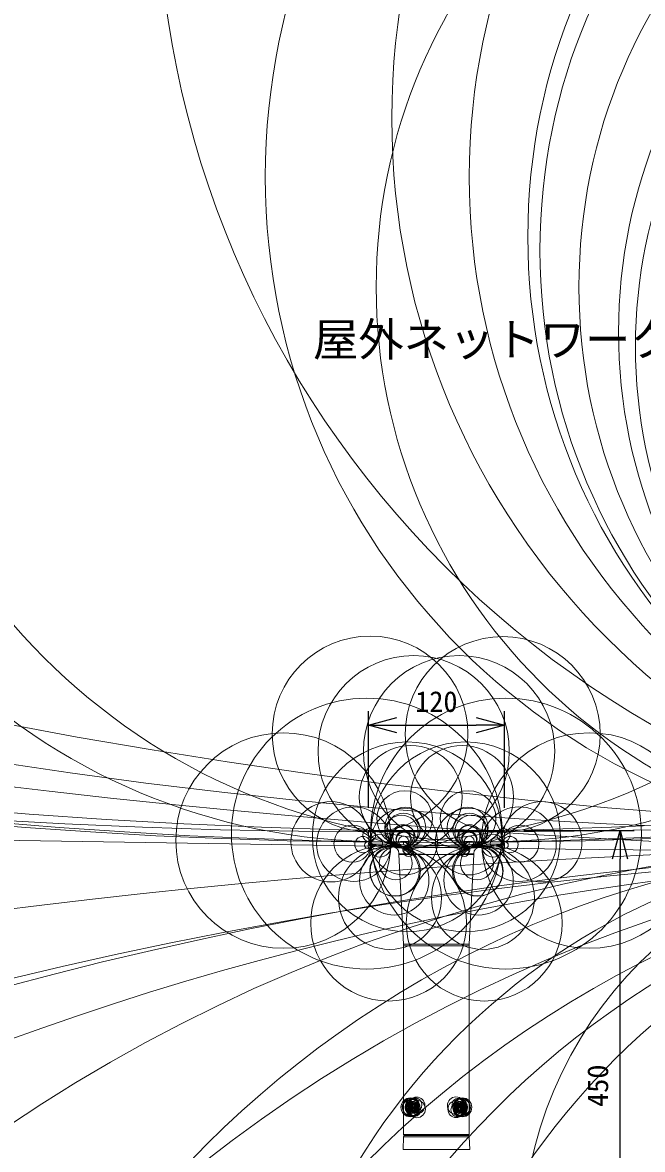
# Model space of a CAD drawing. Units: millimetres, scale not verified. Extents: x -11544 to 11819, y -1356 to 23431.
# Drawn here: x -61.1 to -6.4, y 43.4 to 142.8 of the extents above; entities that cross this region are included whole.
import ezdxf
from ezdxf.enums import TextEntityAlignment as Align

# ---------------------------------------------------------------- set-up
doc = ezdxf.new("R2010")
doc.units = ezdxf.units.MM
doc.header["$LTSCALE"] = 0.125
for name, color, linetype in [('0-0_0', 7, 'Continuous'), ('0-1_MOJI1', 7, 'Continuous'), ('0-4_SUNPO', 7, 'Continuous')]:
    doc.layers.add(name, color=color, linetype=linetype)
doc.layers.add('0-5_GAIKEI', color=1, linetype='Continuous', lineweight=18)
doc.styles.add('ＭＳ ゴシック', font='')
doc.styles.get('ＭＳ ゴシック').set_extended_font_data('MS Gothic')

# ---------------------------------------------------------------- blocks, each defined once
blk = doc.blocks.new('_Open30')
at = {"layer": '0-0_0'}
blk.add_line((0, 0), (-1, 0), dxfattribs=at)
blk.add_lwpolyline([(-1, 0.26795), (0, 0), (-1, -0.26795)], dxfattribs=at)
blk = doc.blocks.new('D5')
at = {"layer": '0-4_SUNPO'}
for p, q in [((305.5899, 325.0198), (315.344, 325.0198)), ((314.094, 282.5051), (314.094, 322.5198)), ((299.8882, 280.0051), (315.344, 280.0051))]:
    blk.add_line(p, q, dxfattribs=at)
at = {"layer": '0-4_SUNPO', "xscale": 2.5, "yscale": 2.5}
for p, rotation in [((314.094, 325.0198), 90), ((314.094, 280.0051), 270)]:
    blk.add_blockref('_Open30', p, dxfattribs=dict(at, rotation=rotation))
at = {"layer": '0-4_SUNPO', "style": 'ＭＳ ゴシック'}
blk.add_text('450', height=1.833, rotation=90, dxfattribs=at).set_placement((313.594, 300.6375), align=Align.BOTTOM_LEFT)
blk = doc.blocks.new('D2')
at = {"layer": '0-4_SUNPO'}
for p, q in [((291.8882, 327.0282), (291.8882, 335.5604)), ((303.8882, 327.0282), (303.8882, 335.5604)), ((294.3882, 334.3104), (301.3882, 334.3104))]:
    blk.add_line(p, q, dxfattribs=at)
at = {"layer": '0-4_SUNPO', "xscale": 2.5, "yscale": 2.5, "rotation": 180}
blk.add_blockref('_Open30', (291.8882, 334.3104), dxfattribs=at)
at = {"layer": '0-4_SUNPO', "xscale": 2.5, "yscale": 2.5}
blk.add_blockref('_Open30', (303.8882, 334.3104), dxfattribs=at)
at = {"layer": '0-4_SUNPO', "style": 'ＭＳ ゴシック'}
blk.add_text('120', height=1.833, dxfattribs=at).set_placement((296.0132, 334.9354), align=Align.BOTTOM_LEFT)

msp = doc.modelspace()

# ---------------------------------------------------------------- linework, layer by layer
at = {"layer": '0-5_GAIKEI', "color": 7}
for p, q in [((-30.606, 71.4192), (-30.5756, 70.5487)), ((-18.6533, 71.5077), (-30.5587, 71.5077)), ((-30.3094, 71.5227), (-28.0577, 71.5227)), ((-30.3094, 71.5077), (-30.3094, 71.5227)), ((-20.6633, 71.5227), (-28.5488, 71.5227)), ((-18.9026, 71.5227), (-21.1543, 71.5227)), ((-18.9026, 71.5227), (-18.9026, 71.5077)), ((-18.606, 71.4192), (-18.6364, 70.5487)), ((-18.6305, 70.7187), (-18.6304, 70.72)), ((-30.5756, 70.5486), (-30.5698, 70.3814)), ((-20.7554, 70.0959), (-21.0759, 70.0841)), ((-18.6364, 70.5487), (-18.6423, 70.3814)), ((-27.908, 69.4264), (-27.908, 69.4971)), ((-27.5115, 61.4915), (-27.9078, 69.4165)), ((-21.7005, 61.4915), (-21.3043, 69.4165)), ((-21.304, 69.4264), (-21.304, 69.4971)), ((-27.5078, 61.3416), (-27.5078, 44.7098)), ((-21.7043, 61.3416), (-21.7043, 44.7098)), ((-27.5094, 44.5115), (-27.5485, 43.3907)), ((-27.5078, 44.7098), (-27.406, 44.608)), ((-21.7043, 44.7098), (-21.806, 44.608)), ((-21.7026, 44.5115), (-21.6635, 43.3907))]:
    msp.add_line(p, q, dxfattribs=at)
at = {"layer": '0-5_GAIKEI'}
for p, q in [((-30.2495, 71.5227), (-30.2495, 71.5077)), ((-28.606, 71.5077), (-28.606, 71.4192)), ((-28.606, 71.4192), (-28.5745, 70.5173)), ((-28.5488, 71.5227), (-28.5488, 71.5077)), ((-20.6633, 71.5227), (-20.6633, 71.5077)), ((-20.606, 71.4192), (-20.6375, 70.5173)), ((-18.9625, 71.5227), (-18.9625, 71.5077)), ((-30.3791, 70.3556), (-28.578, 70.3242)), ((-28.6069, 70.2133), (-28.6049, 70.3246)), ((-27.5043, 70.3054), (-28.578, 70.3242)), ((-27.5008, 70.4985), (-28.5745, 70.5173)), ((-27.142, 70.054), (-27.1419, 70.0539)), ((-22.0708, 70.0539), (-22.0759, 70.247)), ((-22.07, 70.054), (-22.0702, 70.0539)), ((-21.7113, 70.4985), (-20.6375, 70.5173)), ((-21.7078, 70.3054), (-20.634, 70.3242)), ((-18.8329, 70.3556), (-20.634, 70.3242)), ((-20.6052, 70.2133), (-20.6071, 70.3246)), ((-27.908, 69.4264), (-25.4555, 69.4265)), ((-27.9078, 69.4165), (-25.4554, 69.4165)), ((-25.4555, 69.4165), (-24.606, 69.4168)), ((-23.7573, 69.4165), (-24.606, 69.4168)), ((-23.7573, 69.4264), (-21.304, 69.4264)), ((-23.7573, 69.4165), (-21.3043, 69.4165)), ((-27.5115, 61.4915), (-21.7005, 61.4915)), ((-27.5078, 61.3416), (-21.7043, 61.3416)), ((-27.3624, 47.108), (-27.3623, 47.1132)), ((-27.0824, 47.3391), (-27.2239, 47.2236)), ((-27.2239, 47.2236), (-27.2239, 46.9925)), ((-27.2239, 47.2236), (-27.0116, 47.2236)), ((-27.2239, 46.9925), (-27.0824, 46.8769)), ((-27.2239, 46.9925), (-27.0116, 46.9925)), ((-26.9409, 47.2236), (-27.0824, 47.3391)), ((-27.0824, 46.8769), (-26.9409, 46.9925)), ((-27.047, 47.5333), (-26.7286, 47.5333)), ((-26.9763, 47.2524), (-27.0116, 47.2236)), ((-27.0116, 47.2236), (-27.0116, 46.9925)), ((-27.0116, 46.9925), (-26.9763, 46.9636)), ((-26.9409, 46.9925), (-26.9409, 47.2236)), ((-26.627, 47.5083), (-26.6225, 47.5083)), ((-26.6225, 47.6083), (-26.5517, 47.6083)), ((-22.5896, 47.6083), (-22.6603, 47.6083)), ((-22.585, 47.5083), (-22.5896, 47.5083)), ((-22.165, 47.5333), (-22.4834, 47.5333)), ((-22.1297, 47.3391), (-22.2712, 47.2236)), ((-22.2712, 47.2236), (-22.2712, 46.9925)), ((-22.2712, 46.9925), (-22.1297, 46.8769)), ((-22.2004, 47.2236), (-22.2358, 47.2524)), ((-22.2358, 46.9636), (-22.2004, 46.9925)), ((-21.9881, 47.2236), (-22.2004, 47.2236)), ((-22.2004, 46.9925), (-22.2004, 47.2236)), ((-21.9881, 46.9925), (-22.2004, 46.9925)), ((-21.9881, 47.2236), (-22.1297, 47.3391)), ((-22.1297, 46.8769), (-21.9881, 46.9925)), ((-21.9881, 46.9925), (-21.9881, 47.2236)), ((-21.8497, 47.108), (-21.8497, 47.1029)), ((-27.047, 46.6828), (-26.7286, 46.6828)), ((-26.627, 46.7078), (-26.6225, 46.7078)), ((-26.6225, 46.6077), (-26.5517, 46.6077)), ((-22.5896, 46.6077), (-22.6603, 46.6077)), ((-22.585, 46.7078), (-22.5896, 46.7078)), ((-22.165, 46.6828), (-22.4834, 46.6828)), ((-21.7026, 44.5115), (-27.5094, 44.5115)), ((-21.706, 44.708), (-27.506, 44.708)), ((-21.8026, 44.608), (-27.4094, 44.608)), ((-21.6635, 43.3907), (-27.5485, 43.3907))]:
    msp.add_line(p, q, dxfattribs=at)
msp.add_lwpolyline([(-20.606, 71.5077), (-20.606, 71.4192), (-28.606, 71.4192)], dxfattribs=at)
for centre, radius in [((137.7775, 11750.2099), 11681.2817), ((40.3237, 932.4783), 863.1113), ((-29.8501, 606.8257), 535.408), ((-19.3621, 606.6172), 535.1995), ((17.9467, 606.8257), 535.408), ((38.4407, 606.6172), 535.1995), ((-26.0997, 522.5304), 452.0462), ((-23.1125, 522.5167), 452.0324), ((37.6097, 156.262), 86.8969), ((36.3399, 134.3576), 64.8771), ((19.1945, 129.2034), 58.898), ((37.1931, 129.2035), 58.898), ((-29.2111, 126.0158), 55.4848), ((-20.001, 126.0202), 55.4892), ((37.1911, 123.9107), 53.731), ((37.1893, 122.7089), 52.6549), ((19.246, 119.474), 49.1684), ((37.1416, 119.474), 49.1685), ((37.6066, 115.5046), 46.1395), ((37.1275, 114.2211), 44.167), ((-30.4604, 80.0476), 8.6297), ((-18.7514, 80.0238), 8.6059), ((-26.6114, 78.518), 8.4407), ((-22.6007, 78.5181), 8.4408), ((-30.7451, 71.2566), 11.9466), ((-18.467, 71.2566), 11.9466), ((-38.0998, 70.6442), 9.5027), ((-11.1119, 70.6442), 9.503), ((-27.1804, 70.9696), 8.3704), ((-22.0317, 70.9696), 8.3703), ((-27.4077, 72.5864), 2.4559), ((-21.8043, 72.5864), 2.4559), ((-33.9065, 70.5308), 3.5431), ((-31.8924, 70.3238), 3.2871), ((-17.3195, 70.3238), 3.2872), ((-15.3055, 70.5308), 3.5431), ((-27.4496, 70.5494), 2.9361), ((-27.5124, 71.598), 1.462), ((-21.7624, 70.5494), 2.9361), ((-21.6996, 71.598), 1.462), ((-32.0078, 70.3714), 1.6377), ((-30.5264, 71.1219), 0.5754), ((-27.5439, 71.0981), 0.961), ((-21.6682, 71.0981), 0.961), ((-18.6856, 71.122), 0.5754), ((-17.2043, 70.3714), 1.6377), ((-31.0941, 70.2832), 0.7197), ((-29.6159, 70.1852), 1.0063), ((-29.8707, 70.3795), 0.5091), ((-27.5392, 70.7886), 0.6516), ((-27.5107, 70.5818), 0.4427), ((-21.6728, 70.7886), 0.6516), ((-21.7014, 70.5818), 0.4427), ((-19.5961, 70.1852), 1.0063), ((-19.3413, 70.3795), 0.5091), ((-18.118, 70.2832), 0.7197), ((19.7159, -76.2648), 146.8143), ((36.7688, -62.1356), 132.6849), ((19.2014, -20.3135), 90.6691), ((37.1765, -25.9274), 96.283), ((37.2612, -9.9473), 80.3027), ((18.7753, 11.6774), 58.8672), ((-28.8229, 63.3618), 6.876), ((-28.3269, 67.1398), 3.0656), ((-30.6622, 70.2345), 0.2851), ((-30.4563, 70.2056), 0.0772), ((-28.2531, 67.963), 2.2391), ((-30.4006, 70.195), 0.0205), ((-30.3836, 70.1902), 0.00283), ((-30.3813, 70.1888), 0.00019), ((-30.3292, 70.3553), 0.05), ((-30.3785, 70.3553), 0.00067), ((-28.8487, 70.1287), 0.2371), ((-28.6442, 70.1078), 0.0315), ((-28.615, 70.1029), 0.00188), ((-28.6134, 70.1023), 0.0002), ((37.5272, 4.9057), 65.6394), ((-27.1976, 69.834), 0.368), ((-27.3182, 70.152), 0.028), ((-20.3892, 63.3618), 6.8759), ((-20.8851, 67.1398), 3.0656), ((-20.9589, 67.963), 2.2391), ((-22.0144, 69.834), 0.368), ((-21.8939, 70.152), 0.028), ((-20.3633, 70.1287), 0.2371), ((-20.5678, 70.1078), 0.0315), ((-20.597, 70.1029), 0.00188), ((-20.5986, 70.1023), 0.0002), ((-18.8829, 70.3553), 0.05), ((-18.5498, 70.2345), 0.2851), ((-18.8335, 70.3553), 0.00067), ((-18.7557, 70.2056), 0.0772), ((-18.8115, 70.195), 0.0205), ((-18.8284, 70.1902), 0.00283), ((-18.8307, 70.1888), 0.00019), ((18.596, 34.704), 35.6482), ((30.2028, -319.4163), 388.9165), ((31.0406, -202.7441), 272.2412), ((-26.8948, 47.108), 0.8374), ((-26.8395, 47.139), 0.7742), ((-26.8267, 47.0668), 0.7579), ((-26.7219, 47.278), 0.5921), ((-26.6644, 47.4175), 0.4413), ((-26.3556, 47.273), 0.7397), ((-26.4781, 47.3389), 0.6006), ((-26.5939, 47.4246), 0.4566), ((-26.6579, 47.478), 0.3805), ((-26.659, 47.5069), 0.3516), ((-22.8778, 47.2634), 0.763), ((-22.6836, 47.3699), 0.5416), ((-22.3172, 47.108), 0.8374), ((-22.3726, 47.077), 0.7742), ((-22.3854, 47.1492), 0.7579), ((-22.5064, 47.3065), 0.5595), ((-22.5519, 47.4412), 0.4173), ((-22.5672, 47.4819), 0.3801), ((-22.5527, 47.5089), 0.3496), ((-26.8111, 47.1058), 0.5513), ((-26.813, 47.1106), 0.5493), ((-26.9291, 47.0594), 0.4245), ((-26.9312, 47.158), 0.422), ((-27.0097, 46.9927), 0.3198), ((-27.0106, 47.2244), 0.3185), ((-27.0442, 46.9367), 0.2541), ((-27.0451, 47.2815), 0.2518), ((-27.047, 46.9207), 0.2379), ((-26.7056, 46.9095), 0.5595), ((-26.3343, 46.9526), 0.763), ((-26.6601, 46.7748), 0.4173), ((-26.5284, 46.8462), 0.5416), ((-26.6448, 46.7342), 0.3801), ((-26.6594, 46.7071), 0.3496), ((-22.8565, 46.943), 0.7397), ((-22.7339, 46.8771), 0.6006), ((-22.4901, 46.938), 0.5921), ((-22.6182, 46.7915), 0.4566), ((-22.5476, 46.7986), 0.4413), ((-22.401, 47.1102), 0.5513), ((-22.399, 47.1054), 0.5493), ((-22.5541, 46.7381), 0.3805), ((-22.553, 46.7092), 0.3516), ((-22.2829, 47.1567), 0.4245), ((-22.2808, 47.0581), 0.422), ((-22.2023, 47.2234), 0.3198), ((-22.2015, 46.9917), 0.3185), ((-22.1679, 47.2793), 0.2541), ((-22.167, 46.9346), 0.2518), ((-22.165, 47.2954), 0.2379)]:
    msp.add_circle(centre, radius, dxfattribs=at)
at = {"layer": '0-5_GAIKEI', "color": 7}
for centre, radius in [((-26.8698, 74.4809), 4.5398), ((-22.3423, 74.481), 4.5399), ((-27.3561, 71.7886), 1.804), ((-21.856, 71.7886), 1.804), ((-27.6883, 71.4227), 1.4667), ((-21.5237, 71.4227), 1.4667), ((-27.4607, 70.9752), 0.9839), ((-21.7514, 70.9752), 0.9839), ((-27.4569, 70.6807), 0.6894), ((-21.7551, 70.6807), 0.6894), ((26.9348, -643.0632), 713.1818), ((30.8554, -286.8344), 356.9315), ((-28.7071, 65.5867), 4.5422), ((-28.289, 67.9235), 2.1683), ((-28.1921, 68.6319), 1.4533), ((-27.0578, 69.6508), 0.4141), ((-27.1369, 69.9417), 0.1126), ((-27.1431, 69.9895), 0.0644), ((-20.505, 65.5867), 4.5421), ((-20.923, 67.9235), 2.1683), ((-22.1543, 69.6508), 0.4141), ((-21.02, 68.6319), 1.4533), ((-22.0751, 69.9417), 0.1126), ((-22.069, 69.9895), 0.0644)]:
    msp.add_circle(centre, radius, dxfattribs=at)
for centre, radius, start, end in [((-30.506, 71.4227), 0.1001, 121.78833, 182), ((-18.706, 71.4227), 0.1001, 358, 58.21167), ((-30.3698, 70.3884), 0.2001, 182, 266.69114), ((-24.606, 170.082), 100.0602, 266.69114, 267.78203), ((-28.5084, 69.4971), 0.6004, 359.99998, 87.77823), ((-24.4886, 176.8501), 106.8283, 267.86606, 268.04329), ((-24.606, 170.082), 100.0602, 268.54815, 271.45185), ((-20.7037, 69.4971), 0.6004, 92.22177, 180.00003), ((-24.606, 170.082), 100.0602, 272.20548, 273.30886), ((-18.8423, 70.3884), 0.2001, 273.30886, 357.99999), ((-27.7079, 69.4264), 0.2001, 179.99978, 182.86219), ((-21.5042, 69.4264), 0.2001, 357.1376, 0), ((-30.5096, 61.3416), 3.0018, 0, 2.8624), ((-18.7025, 61.3416), 3.0018, 177.1376, 180), ((-27.4094, 44.508), 0.1, 90, 178), ((-21.8026, 44.508), 0.1, 2, 90)]:
    msp.add_arc(centre, radius, start, end, dxfattribs=at)
at = {"layer": '0-5_GAIKEI'}
for centre, radius, start, end in [((-30.2037, 71.5099), 0.1049, 172.98021, 181.20022), ((-25.1063, 71.4227), 0.1001, 89.07208, 90), ((-24.1057, 71.4227), 0.1001, 90, 90.92792), ((-19.0084, 71.5099), 0.1049, 358.79978, 7.01979), ((-30.3756, 70.5557), 0.2001, 182, 269), ((-22.8394, 270.6522), 200.5219, 267.84691, 268.11041), ((-22.8713, 269.6126), 199.4818, 268.10975, 268.35239), ((-23.9087, 224.992), 154.85, 268.26138, 268.41581), ((-27.5078, 70.1053), 0.2001, 21.80479, 89), ((-27.5078, 70.0983), 0.4002, 21.80479, 89), ((-27.1369, 70.2539), 0.2, 201.78243, 268.5386), ((-27.1362, 70.254), 0.2001, 201.80479, 268.54815), ((-24.606, 170.075), 99.8601, 268.54815, 271.45185), ((-21.7043, 70.0983), 0.4002, 91, 158.19521), ((-22.0759, 70.254), 0.2001, 271.45185, 338.19521), ((-22.0751, 70.2539), 0.2, 271.46145, 338.21753), ((-21.7043, 70.1053), 0.2001, 91, 158.19521), ((-25.3033, 224.992), 154.85, 271.58419, 271.73862), ((-26.3484, 269.8658), 199.7351, 271.64772, 271.89006), ((-26.3727, 270.6522), 200.5219, 271.88959, 272.15309), ((-18.8364, 70.5557), 0.2001, 271, 358), ((-24.6055, 141.522), 72.1006, 267.37467, 269.32443), ((-24.7331, 337.7832), 268.3577, 269.84576, 270.02714), ((-24.4775, 336.7624), 267.3369, 269.97246, 270.15436), ((-24.6065, 141.5206), 72.0991, 270.67489, 272.62535)]:
    msp.add_arc(centre, radius, start, end, dxfattribs=at)
for centre, major_axis, ratio, start_param, end_param in [((-28.0206, 71.4227), (0, -0.1001), 0.974996, 3.1273835, 3.1415927), ((-27.6931, 71.4227), (0, -0.1001), 0.88148, 3.1272619, 3.1415927), ((-25.6653, 71.4227), (0, -0.1001), 0.714143, 3.126154, 3.1415927), ((-23.5468, 71.4227), (0, 0.1001), 0.714143, 0, 0.0154387), ((-22.105, 71.4227), (0, 0.1001), 0.714143, 0, 0.0147531), ((-21.519, 71.4227), (0, 0.1001), 0.88148, 0, 0.0148062), ((-21.1915, 71.4227), (0, -0.1001), 0.974996, 3.1415927, 3.1558018), ((-30.3698, 70.3884), (-0.2, -0.007), 0.581677, 6.2831852, 7.8180596), ((-28.5745, 70.5242), (0.0035, 0.2001), 0.000609, 3.1415921, 4.6774877), ((-28.1291, 70.2841), (-0.0071, -0.2), 0.317936, 5.1510328, 6.2831857), ((-27.5008, 70.5055), (0.0035, 0.2001), 0.000609, 3.1415927, 4.6774877), ((-27.1362, 70.254), (0.1858, 0.0743), 0.032405, 3.1415927, 4.6994254), ((-27.1362, 70.254), (0.0051, 0.2001), 0.000885, 3.1415927, 4.6774936), ((-22.0759, 70.254), (-0.1858, 0.0743), 0.032405, 1.58376, 3.1415927), ((-21.7113, 70.5055), (-0.0035, 0.2001), 0.000609, 1.6056976, 3.1415927), ((-21.0829, 70.2841), (0.0071, -0.2), 0.317936, 6.2831853, 7.4153377), ((-20.6375, 70.5242), (-0.0035, 0.2001), 0.000609, 1.6056976, 3.1415927), ((-18.8423, 70.3884), (0.2, -0.007), 0.581677, 4.7483109, 6.2831853), ((-26.5517, 47.108), (0, 0.7505), 0.707107, 0.0995254, 0.9683418), ((-22.6603, 47.108), (0, -0.7505), 0.707107, 2.1732508, 3.0420669), ((-27.047, 47.108), (0, 0.4253), 0.707107, 3.1416291, 6.2832218), ((-26.6225, 47.108), (0, -0.5003), 0.707107, 3.1415927, 3.6964038), ((-26.7286, 47.108), (0, -0.4253), 0.707107, 1.5707963, 3.1415927), ((-26.7286, 47.108), (0, 0.4253), 0.707107, 3.1415927, 4.712389), ((-26.6225, 47.108), (0, -0.5003), 0.707107, 1.5707963, 3.1415927), ((-26.6225, 47.108), (0, -0.4002), 0.707107, 1.5707963, 3.1415927), ((-26.6225, 47.108), (0, 0.5003), 0.707107, 3.1415927, 4.712389), ((-26.6225, 47.108), (0, 0.4002), 0.707107, 3.1415927, 4.712389), ((-26.5517, 47.108), (0, -0.5003), 0.707107, 1.5707963, 3.1415927), ((-26.5517, 47.108), (0, 0.5003), 0.707107, 3.1415927, 4.712389), ((-22.6603, 47.108), (0, 0.5003), 0.707107, 0, 1.5707963), ((-22.6603, 47.108), (0, -0.5003), 0.707107, 4.712389, 6.2831853), ((-22.5896, 47.108), (0, 0.5003), 0.707107, 0, 1.5707963), ((-22.5896, 47.108), (0, -0.5003), 0.707107, 4.712389, 6.2831853), ((-22.5896, 47.108), (0, 0.4002), 0.707107, 0, 1.5707963), ((-22.5896, 47.108), (0, -0.4002), 0.707107, 4.712389, 6.2831853), ((-22.4834, 47.108), (0, 0.4253), 0.707107, 6.2831853, 7.8539816), ((-22.4834, 47.108), (0, -0.4253), 0.707107, 4.712389, 6.2831853), ((-22.5896, 47.108), (0, 0.5003), 0.707107, 5.7283741, 6.2831853), ((-22.165, 47.108), (0, -0.4253), 0.707107, 3.1416291, 6.2832218), ((-22.1297, 47.108), (0, -0.3752), 0.707107, 1.5582073, 7.8413926), ((-26.5517, 47.108), (0, 0.7505), 0.707107, 2.1732508, 3.0420669), ((-26.6225, 47.108), (0, 0.5003), 0.707107, 2.5867815, 3.1415927), ((-22.6603, 47.108), (0, -0.7505), 0.707107, 0.0995254, 0.9683418), ((-22.5896, 47.108), (0, -0.5003), 0.707107, 0, 0.5548112)]:
    msp.add_ellipse(centre, major_axis=major_axis, ratio=ratio, start_param=start_param, end_param=end_param, dxfattribs=at)
msp.add_ellipse((-27.0824, 47.108), major_axis=(0, 0.3752), ratio=0.707107, dxfattribs=at)

# ---------------------------------------------------------------- block references
at = {"layer": '0-4_SUNPO'}
for name in ['D2', 'D5']:
    msp.add_blockref(name, (-322.4942, -253.4971), dxfattribs=at)

# ---------------------------------------------------------------- texts
at = {"layer": '0-1_MOJI1', "style": 'ＭＳ ゴシック'}
msp.add_text('屋外ネットワークカメラ（天井吊下げ金具付）', height=2.933, dxfattribs=at).set_placement((-35.4942, 112.5029), align=Align.BOTTOM_LEFT)

doc.saveas('drawing.dxf')
